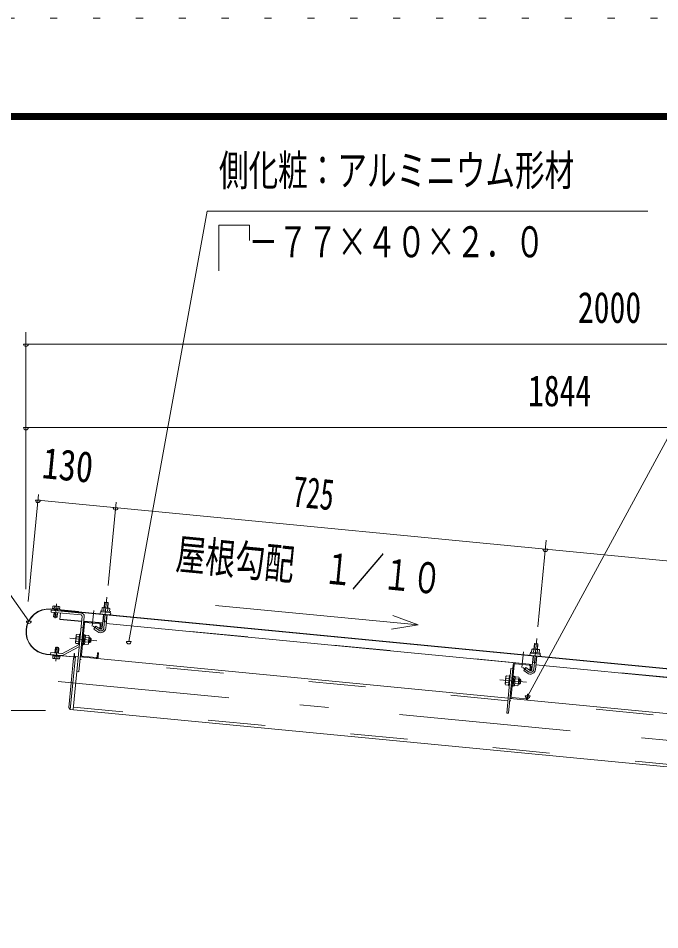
# Model space of a CAD drawing. Units: millimetres, scale not verified. Extents: x -25848 to 25858, y -10500 to 10500.
# Drawn here: x 16004 to 18697, y 6675 to 10500 of the extents above; entities that cross this region are included whole.
import ezdxf
from ezdxf.enums import TextEntityAlignment as Align

# ---------------------------------------------------------------- set-up
doc = ezdxf.new("R2010")
doc.units = ezdxf.units.MM
doc.header["$LTSCALE"] = 60
for name, pattern in [('USER2', [10, 4, -6]), ('USER3', [24, 12, -5, 2, -5]), ('USER4', [3, 0.5, -2.5])]:
    doc.linetypes.add(name, pattern=pattern)
for name, color, linetype, lineweight in [('0-6_2-02BOLD', 7, 'Continuous', 18), ('0-7_2-12HIDDEN', 3, 'USER2', 18), ('0-8_2-22CENTER', 3, 'USER3', 18), ('0-9_2-42THIN', 4, 'Continuous', 18), ('0-A_2-52DIM', 3, 'Continuous', 18), ('0-C_F-F1PAPER', 5, 'Continuous', 18), ('0-D_F-E_J_ADD', 5, 'USER4', 18)]:
    doc.layers.add(name, color=color, linetype=linetype, lineweight=lineweight)
doc.styles.add('ＭＳ ゴシック', font='')
doc.styles.get('ＭＳ ゴシック').set_extended_font_data('MS Gothic')

msp = doc.modelspace()

# ---------------------------------------------------------------- linework, layer by layer
at = {"layer": '0-6_2-02BOLD'}
for p, q in [((16366.64, 8048.23), (16381.57, 8046.8)), ((20064.72, 7641.83), (16141.11, 8019.63)), ((16149.72, 8032.84), (16148.89, 8024.14)), ((16154.95, 8014.65), (16155.29, 8018.26)), ((16156.07, 8023.45), (16156.91, 8032.15)), ((16170.22, 8016.82), (16169.88, 8013.21)), ((16170.45, 8022.08), (16171.28, 8030.78)), ((16182.32, 8012.01), (16182.67, 8015.62)), ((16182.55, 8014.38), (20064.59, 7640.58)), ((16361.72, 7997.13), (16356.43, 7942.23)), ((16363.79, 8025.11), (16362.57, 8012.36)), ((16371.37, 7940.79), (16376.65, 7995.69)), ((16378.73, 8010.81), (16379.96, 8023.56)), ((16152.47, 7988.64), (16167.41, 7987.21)), ((16272.65, 7990.26), (16234.93, 7598.44)), ((16272.65, 7990.25), (16261.59, 7875.47)), ((16281.83, 7960.37), (16268.99, 7826.98)), ((16358.25, 7961.05), (16278.61, 7968.71)), ((16344.92, 7958.31), (16286.2, 7963.97)), ((16374.07, 7968.85), (16359.14, 7970.29)), ((18162.4, 7787.32), (16373.18, 7959.61)), ((16268.26, 7944.59), (16276.22, 7943.83)), ((16352.5, 7953.56), (16350.87, 7936.64)), ((16258.48, 7884.74), (16246.53, 7885.9)), ((16248.32, 7904.57), (16260.28, 7903.42)), ((16278.81, 7887.19), (16284.26, 7891.69)), ((16284.74, 7896.66), (16279.28, 7892.17)), ((16297.81, 7880.96), (16283.37, 7882.35)), ((16285.16, 7901.02), (16299.6, 7899.64)), ((16304.46, 7879.7), (16306.37, 7899.6)), ((16259.24, 7871.94), (16189.16, 7834.38)), ((16192.94, 7827.32), (16260.45, 7863.51)), ((18166.73, 7838.64), (18167.95, 7851.39)), ((18184.11, 7849.83), (18182.88, 7837.08)), ((16122.87, 7830.25), (16235.35, 7819.43)), ((16235.48, 7820.67), (16122.99, 7831.5)), ((16156.87, 7822.95), (16156.04, 7814.26)), ((16170.4, 7812.89), (16171.23, 7821.58)), ((16264.24, 7819.4), (18060.44, 7646.45)), ((16272.58, 7822.62), (16331.31, 7816.96)), ((18160.59, 7768.5), (18165.88, 7823.4)), ((18180.81, 7821.97), (18175.52, 7767.06)), ((18072.42, 7770.87), (18080.38, 7770.1)), ((18073.14, 7653.26), (18085.99, 7786.64)), ((18090.35, 7790.24), (18149.08, 7784.58)), ((18178.22, 7795.13), (18163.29, 7796.57)), ((19966.56, 7613.6), (18177.34, 7785.89)), ((18052.48, 7730.85), (18064.43, 7729.7)), ((18103.76, 7725.91), (18089.32, 7727.3)), ((18090.22, 7736.64), (18104.67, 7735.25)), ((18062.63, 7711.02), (18050.68, 7712.17)), ((18081.4, 7697.29), (18077.42, 7697.67)), ((18086.55, 7698.56), (18081.57, 7699.04)), ((18082.96, 7713.46), (18088.42, 7717.96)), ((18088.9, 7722.94), (18083.44, 7718.44)), ((18087.52, 7708.62), (18101.96, 7707.24)), ((18110.52, 7725.88), (18108.61, 7705.98)), ((18068.39, 7645.68), (19864.59, 7472.73)), ((18135.47, 7643.24), (18076.74, 7648.89))]:
    msp.add_line(p, q, dxfattribs=at)
for points in [[(16149.72, 8032.84), (16152.01, 8033.89), (16176.41, 8031.56), (16178.46, 8030.1), (16177.64, 8021.4)], [(16379.46, 8024.86), (16381.57, 8046.8), (16380.44, 8048.16), (16368.01, 8049.36), (16366.64, 8048.23), (16364.53, 8026.31)], [(16141.23, 8020.87), (16257.44, 8009.68), (16257.32, 8008.44)], [(16268.92, 8003.67), (16142.5, 8015.84), (16141.73, 8007.88), (16268.15, 7995.71)], [(16169.12, 8005.24), (16167.41, 7987.21), (16164.68, 7984.96), (16154.73, 7985.92), (16152.47, 7988.64), (16154.19, 8006.68)], [(16270.54, 7968.36), (16178.96, 7977.17), (16181.55, 8004.05)], [(16354.48, 8013.15), (16355.71, 8025.89), (16358, 8026.93), (16385.99, 8024.23), (16388.04, 8022.78), (16386.81, 8010.03)], [(16280.61, 7989.49), (16258.25, 7757.19), (16250.29, 7757.96)], [(16346.09, 7937.51), (16330.22, 7948.83), (16321.51, 7936.62), (16337.38, 7925.3)], [(16350.87, 7936.64), (16346.89, 7937.02), (16348.52, 7953.94)], [(16261.17, 7912.76), (16249.22, 7913.92), (16247.2, 7911.08), (16244.18, 7879.73), (16245.62, 7876.56), (16257.58, 7875.41)], [(16261.32, 7872.55), (16257.34, 7872.93), (16261.41, 7915.24), (16265.4, 7914.86)], [(16273.26, 7871.4), (16277.24, 7871.02), (16281.32, 7913.32), (16277.34, 7913.7)], [(16281.15, 7911.58), (16286.13, 7911.1), (16282.4, 7872.28), (16277.41, 7872.75)], [(16282.47, 7873.01), (16296.9, 7871.62), (16298.93, 7874.45), (16301.95, 7905.81), (16300.51, 7908.97), (16286.06, 7910.36)], [(16301.39, 7900.08), (16306.37, 7899.6), (16309.75, 7895.51), (16308.54, 7883.07), (16304.46, 7879.7), (16299.48, 7880.18)], [(16172.81, 7835.11), (16174.83, 7856.4), (16159.91, 7857.82), (16157.87, 7836.55)], [(16159.91, 7857.82), (16162.63, 7860.07), (16172.58, 7859.12), (16174.83, 7856.4)], [(18190.97, 7836.31), (18192.2, 7849.06), (18190.14, 7850.52), (18162.16, 7853.21), (18159.87, 7852.17), (18158.64, 7839.42)], [(18168.69, 7852.58), (18170.8, 7874.51), (18185.73, 7873.08), (18183.62, 7851.14)], [(18170.8, 7874.51), (18172.16, 7875.64), (18184.6, 7874.44), (18185.73, 7873.08)], [(16186.32, 7833.81), (16140.47, 7838.22), (16139.7, 7830.25), (16185.56, 7825.84)], [(16178.42, 7820.9), (16177.59, 7812.2), (16175.29, 7811.15), (16150.91, 7813.48), (16148.85, 7814.94), (16149.68, 7823.64)], [(16243.83, 7821.37), (16235.65, 7814.62), (16215.74, 7607.82), (16222.48, 7599.64), (20025.39, 7233.46)], [(16222.48, 7599.64), (16243.83, 7821.37), (16256.28, 7820.17)], [(16239.45, 7822.8), (16240.52, 7834), (16239.28, 7834.11), (16238.2, 7822.91)], [(16335.68, 7820.56), (16337.31, 7837.48), (16341.29, 7837.1), (16339.66, 7820.18)], [(18082, 7787.02), (18062.4, 7583.47), (18054.44, 7584.23), (18072.41, 7770.87)], [(18150.25, 7763.79), (18134.38, 7775.11), (18125.67, 7762.9), (18141.54, 7751.58)], [(18152.68, 7780.22), (18151.05, 7763.3), (18155.03, 7762.91), (18156.66, 7779.83)], [(18065.33, 7739.04), (18053.38, 7740.19), (18051.36, 7737.36), (18048.34, 7706), (18049.78, 7702.84), (18061.73, 7701.68)], [(18065.47, 7698.82), (18061.5, 7699.21), (18065.57, 7741.51), (18069.55, 7741.13)], [(18081.4, 7697.29), (18085.48, 7739.59), (18081.5, 7739.98)], [(18085.31, 7737.85), (18090.29, 7737.37), (18086.55, 7698.56)], [(18104.67, 7735.25), (18106.1, 7732.08), (18103.08, 7700.73), (18101.06, 7697.89), (18086.62, 7699.29)], [(18103.64, 7706.45), (18108.61, 7705.98), (18112.7, 7709.35), (18113.9, 7721.79), (18110.52, 7725.88), (18105.55, 7726.36)], [(18143.82, 7646.45), (18145.45, 7663.37), (18141.46, 7663.75), (18139.84, 7646.84)]]:
    msp.add_lwpolyline(points, dxfattribs=at)
for points in [[(16178.82, 8021.29), (16178.44, 8017.3), (16147.32, 8020.27), (16147.71, 8024.25)], [(16350.36, 8009.53), (16350.74, 8013.5), (16390.56, 8009.67), (16390.17, 8005.69)], [(16179.98, 7824.77), (16179.61, 7820.79), (16148.49, 7823.75), (16148.88, 7827.73)], [(18154.9, 7839.78), (18194.71, 7835.94), (18194.33, 7831.96), (18154.51, 7835.8)]]:
    msp.add_lwpolyline(points, close=True, dxfattribs=at)
for centre, radius, start, end in [((16152.89, 8027.98), 5.79, 46.00594, 84.55217), ((16132.05, 7925.56), 95.75, 84.49997, 264.49997), ((16132.05, 7925.56), 94.5, 84.49997, 264.49997), ((16162.19, 8011.54), 21.27, 64.72084, 104.38129), ((16174.43, 8025.93), 5.79, 84.55217, 123.0836), ((16267.68, 7990.73), 5, 354.49998, 84.49997), ((16267.68, 7990.73), 13, 354.49998, 84.49997), ((16352.36, 8004.31), 5, 84.4998, 264.4998), ((16359.18, 8019.6), 7.19, 50.11574, 110.11574), ((16369.42, 7998.84), 26.87, 66.91203, 102.08795), ((16383.43, 8017.26), 7.19, 58.88425, 118.88425), ((16387.21, 8000.95), 5, 264.50061, 84.50061), ((16285.81, 7959.98), 8, 84.4973, 174.4973), ((16285.81, 7959.98), 4, 84.4973, 174.4973), ((16344.54, 7954.32), 4, 354.5092, 84.50122), ((16344.54, 7954.32), 8, 354.50143, 84.50122), ((16349.9, 7942.85), 21.56, 234.5, 354.5), ((16349.9, 7942.85), 6.57, 234.5, 354.5), ((16251.5, 7880.7), 7.19, 133.77223, 174.49905), ((16271.72, 7892.9), 26.15, 153.47365, 195.52446), ((16254.2, 7908.72), 7.19, 174.49905, 215.22588), ((16291.93, 7876.81), 7.19, 354.49905, 35.22588), ((16274.41, 7892.64), 26.15, 333.47365, 15.52446), ((16294.63, 7904.83), 7.19, 313.77223, 354.49905), ((16257.12, 7875.9), 4.5, 298.20261, 313.75566), ((18163.34, 7845.87), 7.19, 50.11574, 110.11574), ((18173.58, 7825.12), 26.87, 66.91203, 102.08795), ((18187.58, 7843.54), 7.19, 58.88425, 118.88425), ((16152.88, 7819.11), 5.79, 264.55217, 303.0836), ((16165.12, 7833.5), 21.27, 244.72084, 284.38129), ((16174.42, 7817.05), 5.79, 226.00594, 264.55217), ((16186.8, 7838.78), 13, 264.49997, 298.1879), ((16186.8, 7838.78), 5, 264.49997, 298.18448), ((16235.72, 7823.15), 3.75, 264.49997, 354.49997), ((16235.72, 7823.15), 2.5, 264.49997, 354.49997), ((16272.96, 7826.6), 8, 174.4973, 264.48845), ((16272.96, 7826.6), 4, 174.4973, 264.48845), ((16331.7, 7820.94), 8, 264.49953, 354.50208), ((16331.7, 7820.94), 4, 264.49953, 354.5092), ((18156.52, 7830.59), 5, 84.4998, 264.4998), ((18191.36, 7827.23), 5, 264.50061, 84.50061), ((18089.97, 7786.26), 8, 84.4973, 174.4973), ((18089.97, 7786.26), 4, 84.4973, 174.4973), ((18154.06, 7769.13), 21.56, 234.5, 354.5), ((18148.7, 7780.6), 4, 354.5092, 84.50122), ((18148.7, 7780.6), 8, 354.50143, 84.50122), ((18154.06, 7769.13), 6.57, 234.5, 354.5), ((18075.87, 7719.17), 26.15, 153.47365, 195.52446), ((18058.35, 7735), 7.19, 174.49905, 215.22588), ((18098.79, 7731.11), 7.19, 313.77223, 354.49905), ((18055.65, 7706.98), 7.19, 133.77223, 174.49905), ((18078.56, 7718.91), 26.15, 333.47365, 15.52446), ((18096.09, 7703.08), 7.19, 354.49905, 35.22588), ((18077.12, 7652.87), 8, 174.4973, 264.48845), ((18077.12, 7652.87), 4, 174.4973, 264.48845), ((18135.85, 7647.22), 8, 264.49953, 354.50208), ((18135.85, 7647.22), 4, 264.49953, 354.5092)]:
    msp.add_arc(centre, radius, start, end, dxfattribs=at)
at = {"layer": '0-7_2-12HIDDEN'}
for p, q in [((16270.66, 7969.6), (16179.08, 7978.42)), ((16358.37, 7962.29), (16278.73, 7969.95)), ((18162.52, 7788.57), (16373.3, 7960.85)), ((18059.42, 7636), (16263.23, 7808.95)), ((19966.68, 7614.85), (18177.46, 7787.13)), ((19863.58, 7462.27), (18067.39, 7635.23)), ((20026.4, 7243.91), (16235.93, 7608.89))]:
    msp.add_line(p, q, dxfattribs=at)
at = {"layer": '0-8_2-22CENTER'}
for p, q in [((16159.41, 7982.7), (16165.23, 8043.16)), ((16376.31, 8070.31), (16363.9, 7941.51)), ((16314.36, 7948.69), (16320.73, 8014.89)), ((16341.74, 7931.41), (16317.82, 7948.46)), ((16220.8, 7897.8), (16334.03, 7886.89)), ((18168.06, 7767.78), (18180.46, 7896.58)), ((16167.91, 7862.33), (16162.08, 7801.88)), ((18118.52, 7774.97), (18124.89, 7841.16)), ((18121.98, 7774.74), (18145.89, 7757.68)), ((16170.94, 7716.49), (20036.07, 7344.33)), ((18138.19, 7713.17), (18024.96, 7724.08))]:
    msp.add_line(p, q, dxfattribs=at)
for centre in [(16349.9, 7942.85), (18154.06, 7769.13)]:
    msp.add_arc(centre, 14.06, 234.5, 354.5, dxfattribs=at)
at = {"layer": '0-9_2-42THIN'}
for p, q in [((16368.01, 8049.36), (16365.78, 8026.19)), ((16378.22, 8024.98), (16380.45, 8048.16)), ((16156.18, 8006.49), (16154.28, 7986.46)), ((16157.29, 8018.07), (16156.94, 8014.45)), ((16165.22, 7985.41), (16167.13, 8005.43)), ((16167.89, 8013.4), (16168.24, 8017.01)), ((16362.96, 7997.01), (16360.38, 7970.17)), ((16360.38, 7970.17), (16358.69, 7965.64)), ((16299.72, 7882.67), (16307.19, 7881.95)), ((16308.62, 7896.88), (16301.15, 7897.6)), ((16159.87, 7836.35), (16162.08, 7859.63)), ((16173.04, 7858.58), (16170.82, 7835.3)), ((18172.16, 7875.64), (18169.93, 7852.46)), ((18182.38, 7851.26), (18184.6, 7874.44)), ((18103.87, 7708.94), (18111.34, 7708.22)), ((18112.78, 7723.15), (18105.31, 7723.87))]:
    msp.add_line(p, q, dxfattribs=at)
for points in [[(16373.62, 7964.2), (16372.82, 7968.97), (16375.41, 7995.81)], [(18162.85, 7791.92), (18164.54, 7796.44), (18167.12, 7823.28)], [(18179.56, 7822.09), (18176.98, 7795.25), (18177.78, 7790.48)]]:
    msp.add_lwpolyline(points, dxfattribs=at)
at = {"layer": '0-A_2-52DIM'}
for p, q in [((19246.37, 9689.93), (18142.49, 7656.37)), ((16975.15, 9566.98), (16975.15, 9631.37)), ((16036.37, 9182.47), (16036.37, 8103.74)), ((16046.37, 9132.46), (16026.37, 9132.46)), ((21036.37, 9132.46), (16036.37, 9132.46)), ((16046.37, 8782.47), (16026.37, 8782.47)), ((16036.37, 8782.47), (21036.37, 8782.47)), ((16045.52, 8051.99), (16088.74, 8500.9)), ((16096.45, 8477.09), (16076.45, 8477.09)), ((16086.45, 8477.09), (20020.75, 8098.25)), ((16381.1, 8120.08), (16414.74, 8469.51)), ((16422.45, 8445.7), (16402.45, 8445.7)), ((18185.25, 7946.36), (18220.19, 8309.3)), ((18226.6, 8271.97), (18206.6, 8271.97)), ((16058.32, 7970.46), (16038.32, 7970.46)), ((17682.12, 7954.21), (17571.16, 7935.64)), ((16477.82, 7884.25), (16457.82, 7884.25)), ((18152.49, 7656.37), (18132.49, 7656.37)), ((16118, 7594.92), (14558.87, 7594.92))]:
    msp.add_line(p, q, dxfattribs=at)
for points in [[(16467.82, 7884.25), (16796.37, 9689.93), (18646.37, 9689.93)], [(16975.15, 9631.37), (16846.37, 9631.37), (16846.37, 9439.93)], [(16048.32, 7970.46), (15396.37, 8894.93), (12796.37, 8894.93)], [(17576.74, 7993.61), (17682.12, 7954.21), (16832.54, 8036.01)]]:
    msp.add_lwpolyline(points, dxfattribs=at)
for centre in [(16036.37, 9132.46), (16036.37, 8782.47), (16086.45, 8477.09), (16412.45, 8445.7), (18216.6, 8271.97), (16048.32, 7970.46), (16467.82, 7884.25), (18142.49, 7656.37)]:
    msp.add_arc(centre, 10, 180, 0, dxfattribs=at)
at = {"layer": '0-C_F-F1PAPER'}
for points in [[(25357.78, -10000), (-3342.22, -10000), (-3342.22, 10100), (25357.78, 10100)], [(25355.28, -9997.5), (-3339.72, -9997.5), (-3339.72, 10097.5), (25355.28, 10097.5)], [(25352.78, -9995), (-3337.22, -9995), (-3337.22, 10095), (25352.78, 10095)], [(25350.28, -9992.5), (25350.28, 10092.5), (-3334.72, 10092.5), (-3334.72, -9992.5)], [(25347.78, -9990), (-3332.22, -9990), (-3332.22, 10090), (25347.78, 10090)], [(25345.28, -9987.5), (25345.28, 10087.5), (-3329.72, 10087.5), (-3329.72, -9987.5)], [(25342.78, -9985), (-3327.22, -9985), (-3327.22, 10085), (25342.78, 10085)], [(25340.28, -9982.5), (25340.28, 10082.5), (-3324.72, 10082.5), (-3324.72, -9982.5)], [(25337.78, -9980), (25337.78, 10080), (-3322.22, 10080), (-3322.22, -9980)], [(25335.28, -9977.5), (25335.28, 10077.5), (-3319.72, 10077.5), (-3319.72, -9977.5)], [(25332.78, -9975), (-3317.22, -9975), (-3317.22, 10075), (25332.78, 10075)]]:
    msp.add_lwpolyline(points, close=True, dxfattribs=at)
at = {"layer": '0-D_F-E_J_ADD'}
msp.add_lwpolyline([(25857.78, -10500), (-3842.22, -10500), (-3842.22, 10500), (25857.78, 10500)], close=True, dxfattribs=at)

# ---------------------------------------------------------------- texts
at = {"layer": '0-A_2-52DIM', "color": 7, "style": 'ＭＳ ゴシック'}
for s, width, p in [('側化粧：アルミニウム形材', 0.7, (16846.37, 9757.7)), ('\u3000－７７×４０×２．０', 0.7, (16846.37, 9457.69)), ('2000', 0.75, (18353.34, 9182.46)), ('1844', 0.75, (18143.82, 8832.46))]:
    msp.add_text(s, height=130.2, dxfattribs=dict(at, width=width)).set_placement(p, align=Align.BOTTOM_LEFT)
for s, width, p in [('130', 0.8, (16096.1, 8531.67)), ('725', 0.65, (17147.29, 8412.61)), ('屋根勾配\u3000１／１０', 0.7, (16658.01, 8149.91))]:
    msp.add_text(s, height=130.2, rotation=354.5, dxfattribs=dict(at, width=width)).set_placement(p, align=Align.BOTTOM_LEFT)

doc.saveas('drawing.dxf')
